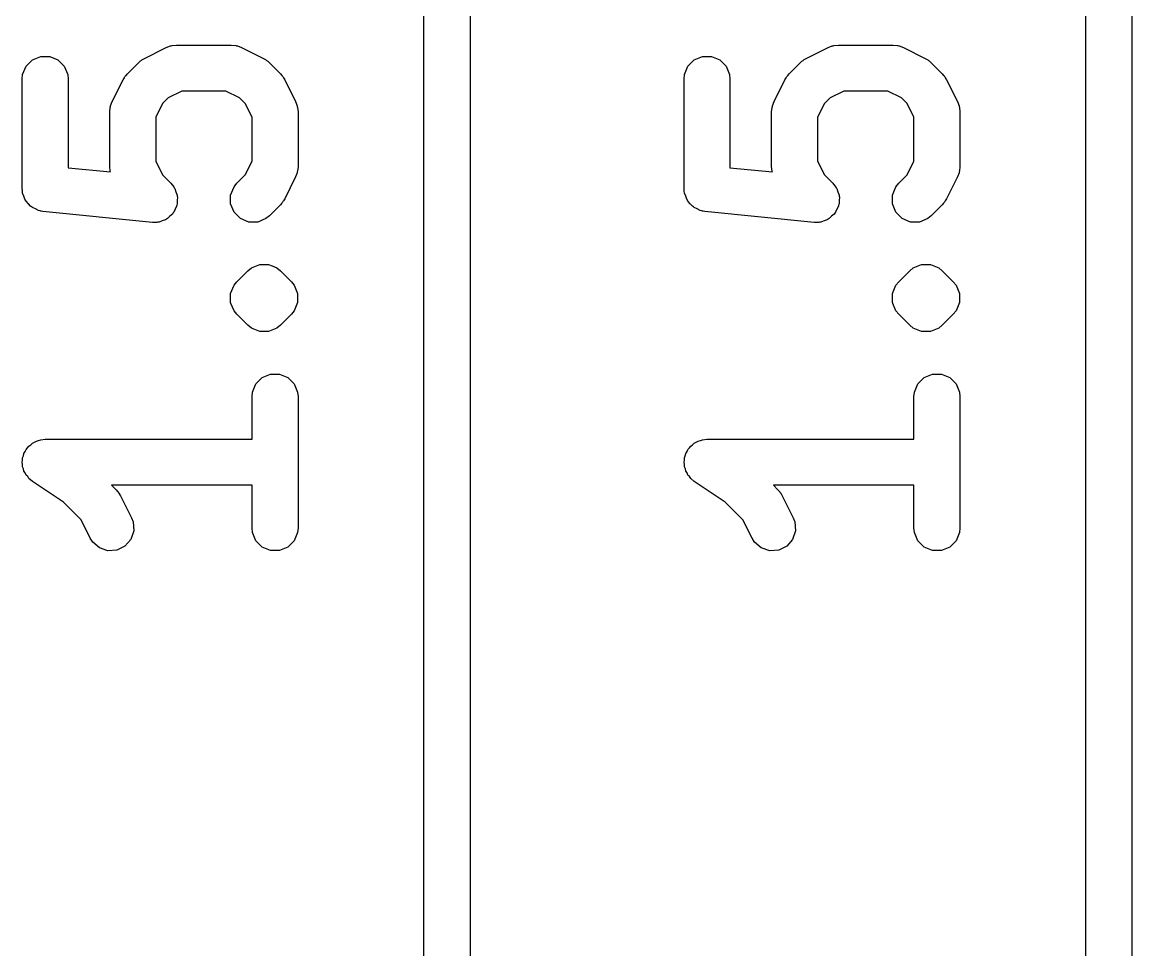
# Model space of a CAD drawing. Extents: x -4.37 to -2.89, y 5.38 to 7.37.
# Drawn here: x -3.1991 to -2.9141, y 5.86 to 6.0982 of the extents above; entities that cross this region are included whole.
import ezdxf

# ---------------------------------------------------------------- set-up
doc = ezdxf.new("R2010")
doc.units = 0
doc.header["$MEASUREMENT"] = 0
doc.layers.add('BLACK', color=7, linetype='CONTINUOUS')

msp = doc.modelspace()

# ---------------------------------------------------------------- linework, layer by layer
at = {"layer": 'BLACK', "linetype": 'CONTINUOUS'}
for p, q in [((-3.09591, 5.40913), (-3.09591, 6.94087)), ((-3.08409, 6.94087), (-3.08409, 5.40913)), ((-2.92591, 5.40913), (-2.92591, 6.94087)), ((-2.91409, 6.94087), (-2.91409, 5.40913)), ((-3.16773, 6.08889), (-3.16211, 6.0917)), ((-3.16211, 6.0917), (-3.16103, 6.09211)), ((-3.16103, 6.09211), (-3.16082, 6.09213)), ((-3.16082, 6.09213), (-3.16062, 6.09221)), ((-3.16062, 6.09221), (-3.15947, 6.09232)), ((-3.15947, 6.09232), (-3.14541, 6.09232)), ((-3.14541, 6.09232), (-3.14426, 6.09221)), ((-3.14426, 6.09221), (-3.14406, 6.09213)), ((-3.14406, 6.09213), (-3.14385, 6.09211)), ((-3.14385, 6.09211), (-3.14277, 6.0917)), ((-3.14277, 6.0917), (-3.13714, 6.08889)), ((-2.99773, 6.08889), (-2.99211, 6.0917)), ((-2.99211, 6.0917), (-2.99103, 6.09211)), ((-2.99103, 6.09211), (-2.99082, 6.09213)), ((-2.99082, 6.09213), (-2.99062, 6.09221)), ((-2.99062, 6.09221), (-2.98947, 6.09232)), ((-2.98947, 6.09232), (-2.97541, 6.09232)), ((-2.97541, 6.09232), (-2.97426, 6.09221)), ((-2.97426, 6.09221), (-2.97406, 6.09213)), ((-2.97406, 6.09213), (-2.97385, 6.09211)), ((-2.97385, 6.09211), (-2.97277, 6.0917)), ((-2.97277, 6.0917), (-2.96714, 6.08889)), ((-3.19813, 6.08689), (-3.1965, 6.08852)), ((-3.1965, 6.08852), (-3.19437, 6.0894)), ((-3.19437, 6.0894), (-3.19206, 6.0894)), ((-3.19206, 6.0894), (-3.18993, 6.08852)), ((-3.18993, 6.08852), (-3.18831, 6.08689)), ((-3.16882, 6.08815), (-3.16871, 6.08827)), ((-3.16871, 6.08827), (-3.16854, 6.08838)), ((-3.16854, 6.08838), (-3.16837, 6.08852)), ((-3.16837, 6.08852), (-3.16823, 6.08858)), ((-3.16823, 6.08858), (-3.16773, 6.08889)), ((-3.13714, 6.08889), (-3.13665, 6.08858)), ((-3.13665, 6.08858), (-3.1365, 6.08852)), ((-3.1365, 6.08852), (-3.13634, 6.08838)), ((-3.13634, 6.08838), (-3.13616, 6.08827)), ((-3.13616, 6.08827), (-3.13606, 6.08815)), ((-3.02813, 6.08689), (-3.0265, 6.08852)), ((-3.0265, 6.08852), (-3.02437, 6.0894)), ((-3.02437, 6.0894), (-3.02206, 6.0894)), ((-3.02206, 6.0894), (-3.01993, 6.08852)), ((-3.01993, 6.08852), (-3.01831, 6.08689)), ((-2.99882, 6.08815), (-2.99871, 6.08827)), ((-2.99871, 6.08827), (-2.99854, 6.08838)), ((-2.99854, 6.08838), (-2.99837, 6.08852)), ((-2.99837, 6.08852), (-2.99823, 6.08858)), ((-2.99823, 6.08858), (-2.99773, 6.08889)), ((-2.96714, 6.08889), (-2.96665, 6.08858)), ((-2.96665, 6.08858), (-2.9665, 6.08852)), ((-2.9665, 6.08852), (-2.96634, 6.08838)), ((-2.96634, 6.08838), (-2.96616, 6.08827)), ((-2.96616, 6.08827), (-2.96606, 6.08815)), ((-3.19901, 6.08476), (-3.19813, 6.08689)), ((-3.18831, 6.08689), (-3.18742, 6.08476)), ((-3.17208, 6.08497), (-3.16927, 6.08778)), ((-3.16927, 6.08778), (-3.16882, 6.08815)), ((-3.13606, 6.08815), (-3.13561, 6.08778)), ((-3.13561, 6.08778), (-3.1328, 6.08497)), ((-3.02901, 6.08476), (-3.02813, 6.08689)), ((-3.01831, 6.08689), (-3.01742, 6.08476)), ((-3.00208, 6.08497), (-2.99927, 6.08778)), ((-2.99927, 6.08778), (-2.99882, 6.08815)), ((-2.96606, 6.08815), (-2.96561, 6.08778)), ((-2.96561, 6.08778), (-2.9628, 6.08497)), ((-3.19912, 6.08361), (-3.19901, 6.08476)), ((-3.19912, 6.05548), (-3.19912, 6.08361)), ((-3.18742, 6.08476), (-3.18731, 6.08361)), ((-3.18731, 6.08361), (-3.18731, 6.06083)), ((-3.176, 6.07781), (-3.17319, 6.08343)), ((-3.17319, 6.08343), (-3.17288, 6.08393)), ((-3.17288, 6.08393), (-3.17282, 6.08407)), ((-3.17282, 6.08407), (-3.17268, 6.08424)), ((-3.17268, 6.08424), (-3.17257, 6.08441)), ((-3.17257, 6.08441), (-3.17245, 6.08452)), ((-3.17245, 6.08452), (-3.17208, 6.08497)), ((-3.1328, 6.08497), (-3.13243, 6.08452)), ((-3.13243, 6.08452), (-3.13231, 6.08441)), ((-3.13231, 6.08441), (-3.1322, 6.08424)), ((-3.1322, 6.08424), (-3.13206, 6.08407)), ((-3.13206, 6.08407), (-3.132, 6.08393)), ((-3.132, 6.08393), (-3.13169, 6.08343)), ((-3.13169, 6.08343), (-3.12888, 6.07781)), ((-3.02912, 6.08361), (-3.02901, 6.08476)), ((-3.02912, 6.05548), (-3.02912, 6.08361)), ((-3.01742, 6.08476), (-3.01731, 6.08361)), ((-3.01731, 6.08361), (-3.01731, 6.06083)), ((-3.006, 6.07781), (-3.00319, 6.08343)), ((-3.00319, 6.08343), (-3.00288, 6.08393)), ((-3.00288, 6.08393), (-3.00282, 6.08407)), ((-3.00282, 6.08407), (-3.00268, 6.08424)), ((-3.00268, 6.08424), (-3.00257, 6.08441)), ((-3.00257, 6.08441), (-3.00245, 6.08452)), ((-3.00245, 6.08452), (-3.00208, 6.08497)), ((-2.9628, 6.08497), (-2.96243, 6.08452)), ((-2.96243, 6.08452), (-2.96231, 6.08441)), ((-2.96231, 6.08441), (-2.9622, 6.08424)), ((-2.9622, 6.08424), (-2.96206, 6.08407)), ((-2.96206, 6.08407), (-2.962, 6.08393)), ((-2.962, 6.08393), (-2.96169, 6.08343)), ((-2.96169, 6.08343), (-2.95888, 6.07781)), ((-3.15808, 6.08051), (-3.1616, 6.07875)), ((-3.1468, 6.08051), (-3.15808, 6.08051)), ((-3.14328, 6.07875), (-3.1468, 6.08051)), ((-2.98808, 6.08051), (-2.9916, 6.07875)), ((-2.9768, 6.08051), (-2.98808, 6.08051)), ((-2.97328, 6.07875), (-2.9768, 6.08051)), ((-3.17641, 6.07673), (-3.176, 6.07781)), ((-3.16305, 6.07729), (-3.16481, 6.07377)), ((-3.1616, 6.07875), (-3.16305, 6.07729)), ((-3.14183, 6.07729), (-3.14328, 6.07875)), ((-3.14007, 6.07377), (-3.14183, 6.07729)), ((-3.12888, 6.07781), (-3.12846, 6.07673)), ((-3.00641, 6.07673), (-3.006, 6.07781)), ((-2.99305, 6.07729), (-2.99481, 6.07377)), ((-2.9916, 6.07875), (-2.99305, 6.07729)), ((-2.97183, 6.07729), (-2.97328, 6.07875)), ((-2.97007, 6.07377), (-2.97183, 6.07729)), ((-2.95888, 6.07781), (-2.95846, 6.07673)), ((-3.17662, 6.07517), (-3.17651, 6.07632)), ((-3.17662, 6.06111), (-3.17662, 6.07517)), ((-3.17651, 6.07632), (-3.17643, 6.07652)), ((-3.17643, 6.07652), (-3.17641, 6.07673)), ((-3.12846, 6.07673), (-3.12845, 6.07652)), ((-3.12845, 6.07652), (-3.12837, 6.07632)), ((-3.12837, 6.07632), (-3.12825, 6.07517)), ((-3.12825, 6.07517), (-3.12825, 6.06111)), ((-3.00662, 6.07517), (-3.00651, 6.07632)), ((-3.00662, 6.06111), (-3.00662, 6.07517)), ((-3.00651, 6.07632), (-3.00643, 6.07652)), ((-3.00643, 6.07652), (-3.00641, 6.07673)), ((-2.95846, 6.07673), (-2.95845, 6.07652)), ((-2.95845, 6.07652), (-2.95837, 6.07632)), ((-2.95837, 6.07632), (-2.95825, 6.07517)), ((-2.95825, 6.07517), (-2.95825, 6.06111)), ((-3.16481, 6.07377), (-3.16481, 6.0625)), ((-3.14007, 6.0625), (-3.14007, 6.07377)), ((-2.99481, 6.07377), (-2.99481, 6.0625)), ((-2.97007, 6.0625), (-2.97007, 6.07377)), ((-3.18731, 6.06083), (-3.17643, 6.05974)), ((-3.17651, 6.05996), (-3.17662, 6.06111)), ((-3.17643, 6.05976), (-3.17651, 6.05996)), ((-3.17643, 6.05974), (-3.17643, 6.05976)), ((-3.16481, 6.0625), (-3.16305, 6.05898)), ((-3.14183, 6.05898), (-3.14007, 6.0625)), ((-3.12845, 6.05976), (-3.12846, 6.05955)), ((-3.12837, 6.05996), (-3.12845, 6.05976)), ((-3.12825, 6.06111), (-3.12837, 6.05996)), ((-3.01731, 6.06083), (-3.00643, 6.05974)), ((-3.00651, 6.05996), (-3.00662, 6.06111)), ((-3.00643, 6.05976), (-3.00651, 6.05996)), ((-3.00643, 6.05974), (-3.00643, 6.05976)), ((-2.99481, 6.0625), (-2.99305, 6.05898)), ((-2.97183, 6.05898), (-2.97007, 6.0625)), ((-2.95845, 6.05976), (-2.95846, 6.05955)), ((-2.95837, 6.05996), (-2.95845, 6.05976)), ((-2.95825, 6.06111), (-2.95837, 6.05996)), ((-3.16305, 6.05898), (-3.16092, 6.05685)), ((-3.16092, 6.05685), (-3.16018, 6.05595)), ((-3.14469, 6.05595), (-3.14396, 6.05685)), ((-3.14396, 6.05685), (-3.14183, 6.05898)), ((-3.12888, 6.05847), (-3.13169, 6.05284)), ((-3.12846, 6.05955), (-3.12888, 6.05847)), ((-2.99305, 6.05898), (-2.99092, 6.05685)), ((-2.99092, 6.05685), (-2.99018, 6.05595)), ((-2.97469, 6.05595), (-2.97396, 6.05685)), ((-2.97396, 6.05685), (-2.97183, 6.05898)), ((-2.95888, 6.05847), (-2.96169, 6.05284)), ((-2.95846, 6.05955), (-2.95888, 6.05847)), ((-3.19908, 6.05506), (-3.19912, 6.05548)), ((-3.19909, 6.05491), (-3.19908, 6.05506)), ((-3.19905, 6.05477), (-3.19909, 6.05491)), ((-3.19901, 6.05433), (-3.19905, 6.05477)), ((-3.19868, 6.05353), (-3.19901, 6.05433)), ((-3.16018, 6.05595), (-3.16007, 6.05568)), ((-3.16007, 6.05568), (-3.15988, 6.05545)), ((-3.15988, 6.05545), (-3.15963, 6.05462)), ((-3.15963, 6.05462), (-3.1593, 6.05382)), ((-3.14558, 6.05382), (-3.14469, 6.05595)), ((-3.02908, 6.05506), (-3.02912, 6.05548)), ((-3.02909, 6.05491), (-3.02908, 6.05506)), ((-3.02905, 6.05477), (-3.02909, 6.05491)), ((-3.02901, 6.05433), (-3.02905, 6.05477)), ((-3.02868, 6.05353), (-3.02901, 6.05433)), ((-2.99018, 6.05595), (-2.99007, 6.05568)), ((-2.99007, 6.05568), (-2.98988, 6.05545)), ((-2.98988, 6.05545), (-2.98963, 6.05462)), ((-2.98963, 6.05462), (-2.9893, 6.05382)), ((-2.97558, 6.05382), (-2.97469, 6.05595)), ((-3.19843, 6.05271), (-3.19868, 6.05353)), ((-3.19824, 6.05248), (-3.19843, 6.05271)), ((-3.19813, 6.0522), (-3.19824, 6.05248)), ((-3.19752, 6.05159), (-3.19813, 6.0522)), ((-3.19697, 6.05092), (-3.19752, 6.05159)), ((-3.15942, 6.05124), (-3.15945, 6.05095)), ((-3.1593, 6.05152), (-3.15942, 6.05124)), ((-3.1593, 6.05382), (-3.1593, 6.05353)), ((-3.1593, 6.05353), (-3.15922, 6.05324)), ((-3.15922, 6.05324), (-3.1593, 6.05238)), ((-3.1593, 6.05238), (-3.1593, 6.05152)), ((-3.14558, 6.05152), (-3.14558, 6.05382)), ((-3.14469, 6.04939), (-3.14558, 6.05152)), ((-3.1328, 6.05131), (-3.13561, 6.0485)), ((-3.13243, 6.05176), (-3.1328, 6.05131)), ((-3.13231, 6.05186), (-3.13243, 6.05176)), ((-3.1322, 6.05204), (-3.13231, 6.05186)), ((-3.13206, 6.0522), (-3.1322, 6.05204)), ((-3.132, 6.05235), (-3.13206, 6.0522)), ((-3.13169, 6.05284), (-3.132, 6.05235)), ((-3.02843, 6.05271), (-3.02868, 6.05353)), ((-3.02824, 6.05248), (-3.02843, 6.05271)), ((-3.02813, 6.0522), (-3.02824, 6.05248)), ((-3.02752, 6.05159), (-3.02813, 6.0522)), ((-3.02697, 6.05092), (-3.02752, 6.05159)), ((-2.98942, 6.05124), (-2.98945, 6.05095)), ((-2.9893, 6.05152), (-2.98942, 6.05124)), ((-2.9893, 6.05382), (-2.9893, 6.05353)), ((-2.9893, 6.05353), (-2.98922, 6.05324)), ((-2.98922, 6.05324), (-2.9893, 6.05238)), ((-2.9893, 6.05238), (-2.9893, 6.05152)), ((-2.97558, 6.05152), (-2.97558, 6.05382)), ((-2.97469, 6.04939), (-2.97558, 6.05152)), ((-2.9628, 6.05131), (-2.96561, 6.0485)), ((-2.96243, 6.05176), (-2.9628, 6.05131)), ((-2.96231, 6.05186), (-2.96243, 6.05176)), ((-2.9622, 6.05204), (-2.96231, 6.05186)), ((-2.96206, 6.0522), (-2.9622, 6.05204)), ((-2.962, 6.05235), (-2.96206, 6.0522)), ((-2.96169, 6.05284), (-2.962, 6.05235)), ((-3.19671, 6.05078), (-3.19697, 6.05092)), ((-3.1965, 6.05057), (-3.19671, 6.05078)), ((-3.1957, 6.05024), (-3.1965, 6.05057)), ((-3.19494, 6.04984), (-3.1957, 6.05024)), ((-3.1945, 6.04975), (-3.19494, 6.04984)), ((-3.19437, 6.04969), (-3.1945, 6.04975)), ((-3.19422, 6.04969), (-3.19437, 6.04969)), ((-3.1938, 6.04961), (-3.19422, 6.04969)), ((-3.16568, 6.0468), (-3.1938, 6.04961)), ((-3.1612, 6.04837), (-3.16181, 6.04776)), ((-3.16053, 6.04892), (-3.1612, 6.04837)), ((-3.16039, 6.04918), (-3.16053, 6.04892)), ((-3.16018, 6.04939), (-3.16039, 6.04918)), ((-3.15985, 6.05019), (-3.16018, 6.04939)), ((-3.15945, 6.05095), (-3.15985, 6.05019)), ((-3.14307, 6.04776), (-3.14469, 6.04939)), ((-3.13561, 6.0485), (-3.1365, 6.04776)), ((-3.02671, 6.05078), (-3.02697, 6.05092)), ((-3.0265, 6.05057), (-3.02671, 6.05078)), ((-3.0257, 6.05024), (-3.0265, 6.05057)), ((-3.02494, 6.04984), (-3.0257, 6.05024)), ((-3.0245, 6.04975), (-3.02494, 6.04984)), ((-3.02437, 6.04969), (-3.0245, 6.04975)), ((-3.02422, 6.04969), (-3.02437, 6.04969)), ((-3.0238, 6.04961), (-3.02422, 6.04969)), ((-2.99568, 6.0468), (-3.0238, 6.04961)), ((-2.9912, 6.04837), (-2.99181, 6.04776)), ((-2.99053, 6.04892), (-2.9912, 6.04837)), ((-2.99039, 6.04918), (-2.99053, 6.04892)), ((-2.99018, 6.04939), (-2.99039, 6.04918)), ((-2.98985, 6.05019), (-2.99018, 6.04939)), ((-2.98945, 6.05095), (-2.98985, 6.05019)), ((-2.97307, 6.04776), (-2.97469, 6.04939)), ((-2.96561, 6.0485), (-2.9665, 6.04776)), ((-3.16452, 6.04679), (-3.16568, 6.0468)), ((-3.16424, 6.04688), (-3.16452, 6.04679)), ((-3.16394, 6.04688), (-3.16424, 6.04688)), ((-3.16314, 6.04721), (-3.16394, 6.04688)), ((-3.16232, 6.04746), (-3.16314, 6.04721)), ((-3.16209, 6.04765), (-3.16232, 6.04746)), ((-3.16181, 6.04776), (-3.16209, 6.04765)), ((-3.14094, 6.04688), (-3.14307, 6.04776)), ((-3.13863, 6.04688), (-3.14094, 6.04688)), ((-3.1365, 6.04776), (-3.13863, 6.04688)), ((-2.99452, 6.04679), (-2.99568, 6.0468)), ((-2.99424, 6.04688), (-2.99452, 6.04679)), ((-2.99394, 6.04688), (-2.99424, 6.04688)), ((-2.99314, 6.04721), (-2.99394, 6.04688)), ((-2.99232, 6.04746), (-2.99314, 6.04721)), ((-2.99209, 6.04765), (-2.99232, 6.04746)), ((-2.99181, 6.04776), (-2.99209, 6.04765)), ((-2.97094, 6.04688), (-2.97307, 6.04776)), ((-2.96863, 6.04688), (-2.97094, 6.04688)), ((-2.9665, 6.04776), (-2.96863, 6.04688)), ((-3.14396, 6.03154), (-3.14115, 6.03435)), ((-3.14115, 6.03435), (-3.14025, 6.03508)), ((-3.14025, 6.03508), (-3.13812, 6.03597)), ((-3.13812, 6.03597), (-3.13582, 6.03597)), ((-3.13582, 6.03597), (-3.13582, 6.03597)), ((-3.13582, 6.03597), (-3.13494, 6.0356)), ((-3.13494, 6.0356), (-3.13369, 6.03508)), ((-3.13369, 6.03508), (-3.13369, 6.03508)), ((-3.13369, 6.03508), (-3.1328, 6.03435)), ((-3.1328, 6.03435), (-3.12998, 6.03154)), ((-2.97396, 6.03154), (-2.97115, 6.03435)), ((-2.97115, 6.03435), (-2.97025, 6.03508)), ((-2.97025, 6.03508), (-2.96812, 6.03597)), ((-2.96812, 6.03597), (-2.96582, 6.03597)), ((-2.96582, 6.03597), (-2.96582, 6.03597)), ((-2.96582, 6.03597), (-2.96494, 6.0356)), ((-2.96494, 6.0356), (-2.96369, 6.03508)), ((-2.96369, 6.03508), (-2.96369, 6.03508)), ((-2.96369, 6.03508), (-2.9628, 6.03435)), ((-2.9628, 6.03435), (-2.95998, 6.03154)), ((-3.14469, 6.03064), (-3.14396, 6.03154)), ((-3.12998, 6.03154), (-3.12925, 6.03064)), ((-2.97469, 6.03064), (-2.97396, 6.03154)), ((-2.95998, 6.03154), (-2.95925, 6.03064)), ((-3.14558, 6.02851), (-3.14469, 6.03064)), ((-3.14558, 6.02621), (-3.14558, 6.02851)), ((-3.14558, 6.02851), (-3.14558, 6.02851)), ((-3.14558, 6.02851), (-3.14558, 6.02851)), ((-3.14469, 6.03064), (-3.14469, 6.03064)), ((-3.12925, 6.03064), (-3.12925, 6.03064)), ((-3.12925, 6.03064), (-3.12837, 6.02851)), ((-3.12837, 6.02851), (-3.12837, 6.02621)), ((-2.97558, 6.02851), (-2.97469, 6.03064)), ((-2.97558, 6.02621), (-2.97558, 6.02851)), ((-2.97558, 6.02851), (-2.97558, 6.02851)), ((-2.97558, 6.02851), (-2.97558, 6.02851)), ((-2.97469, 6.03064), (-2.97469, 6.03064)), ((-2.95925, 6.03064), (-2.95925, 6.03064)), ((-2.95925, 6.03064), (-2.95837, 6.02851)), ((-2.95837, 6.02851), (-2.95837, 6.02621)), ((-3.14549, 6.026), (-3.14558, 6.02621)), ((-3.14469, 6.02408), (-3.14549, 6.026)), ((-3.12837, 6.02621), (-3.12888, 6.02496)), ((-2.97549, 6.026), (-2.97558, 6.02621)), ((-2.97469, 6.02408), (-2.97549, 6.026)), ((-2.95837, 6.02621), (-2.95888, 6.02496)), ((-3.14396, 6.02319), (-3.14469, 6.02408)), ((-3.14469, 6.02408), (-3.14469, 6.02408)), ((-3.14115, 6.02037), (-3.14396, 6.02319)), ((-3.12998, 6.02319), (-3.1328, 6.02037)), ((-3.12925, 6.02408), (-3.12998, 6.02319)), ((-3.12888, 6.02496), (-3.12925, 6.02408)), ((-2.97396, 6.02319), (-2.97469, 6.02408)), ((-2.97469, 6.02408), (-2.97469, 6.02408)), ((-2.97115, 6.02037), (-2.97396, 6.02319)), ((-2.95998, 6.02319), (-2.9628, 6.02037)), ((-2.95925, 6.02408), (-2.95998, 6.02319)), ((-2.95888, 6.02496), (-2.95925, 6.02408)), ((-3.14025, 6.01964), (-3.14115, 6.02037)), ((-3.1328, 6.02037), (-3.13369, 6.01964)), ((-2.97025, 6.01964), (-2.97115, 6.02037)), ((-2.9628, 6.02037), (-2.96369, 6.01964)), ((-3.13812, 6.01876), (-3.14025, 6.01964)), ((-3.14025, 6.01964), (-3.14025, 6.01964)), ((-3.13582, 6.01876), (-3.13812, 6.01876)), ((-3.13812, 6.01876), (-3.13812, 6.01876)), ((-3.13369, 6.01964), (-3.13582, 6.01876)), ((-2.96812, 6.01876), (-2.97025, 6.01964)), ((-2.97025, 6.01964), (-2.97025, 6.01964)), ((-2.96582, 6.01876), (-2.96812, 6.01876)), ((-2.96812, 6.01876), (-2.96812, 6.01876)), ((-2.96369, 6.01964), (-2.96582, 6.01876)), ((-3.13907, 6.00533), (-3.13744, 6.00696)), ((-3.13744, 6.00696), (-3.13531, 6.00784)), ((-3.13531, 6.00784), (-3.13301, 6.00784)), ((-3.13301, 6.00784), (-3.13088, 6.00696)), ((-3.13088, 6.00696), (-3.12925, 6.00533)), ((-2.96907, 6.00533), (-2.96744, 6.00696)), ((-2.96744, 6.00696), (-2.96531, 6.00784)), ((-2.96531, 6.00784), (-2.96301, 6.00784)), ((-2.96301, 6.00784), (-2.96088, 6.00696)), ((-2.96088, 6.00696), (-2.95925, 6.00533)), ((-3.14007, 6.00205), (-3.13995, 6.00321)), ((-3.13995, 6.00321), (-3.13907, 6.00533)), ((-3.12925, 6.00533), (-3.12837, 6.00321)), ((-3.12837, 6.00321), (-3.12825, 6.00205)), ((-2.97007, 6.00205), (-2.96995, 6.00321)), ((-2.96995, 6.00321), (-2.96907, 6.00533)), ((-2.95925, 6.00533), (-2.95837, 6.00321)), ((-2.95837, 6.00321), (-2.95825, 6.00205)), ((-3.14007, 5.99109), (-3.14007, 6.00205)), ((-3.12825, 6.00205), (-3.12825, 5.96831)), ((-2.97007, 5.99109), (-2.97007, 6.00205)), ((-2.95825, 6.00205), (-2.95825, 5.96831)), ((-3.19835, 5.98792), (-3.19813, 5.98846)), ((-3.19813, 5.98846), (-3.19772, 5.98887)), ((-3.19772, 5.98887), (-3.1974, 5.98935)), ((-3.1974, 5.98935), (-3.19691, 5.98968)), ((-3.19691, 5.98968), (-3.1965, 5.99009)), ((-3.1965, 5.99009), (-3.19596, 5.99031)), ((-3.19596, 5.99031), (-3.19548, 5.99063)), ((-3.19548, 5.99063), (-3.19491, 5.99075)), ((-3.19491, 5.99075), (-3.19437, 5.99097)), ((-3.19437, 5.99097), (-3.19323, 5.99108)), ((-3.19323, 5.99108), (-3.19322, 5.99109)), ((-3.19322, 5.99109), (-3.19322, 5.99109)), ((-3.19322, 5.99109), (-3.19322, 5.99109)), ((-3.19322, 5.99109), (-3.14007, 5.99109)), ((-3.02835, 5.98792), (-3.02813, 5.98846)), ((-3.02813, 5.98846), (-3.02772, 5.98887)), ((-3.02772, 5.98887), (-3.0274, 5.98935)), ((-3.0274, 5.98935), (-3.02691, 5.98968)), ((-3.02691, 5.98968), (-3.0265, 5.99009)), ((-3.0265, 5.99009), (-3.02596, 5.99031)), ((-3.02596, 5.99031), (-3.02548, 5.99063)), ((-3.02548, 5.99063), (-3.02491, 5.99075)), ((-3.02491, 5.99075), (-3.02437, 5.99097)), ((-3.02437, 5.99097), (-3.02323, 5.99108)), ((-3.02323, 5.99108), (-3.02322, 5.99109)), ((-3.02322, 5.99109), (-3.02322, 5.99109)), ((-3.02322, 5.99109), (-3.02322, 5.99109)), ((-3.02322, 5.99109), (-2.97007, 5.99109)), ((-3.19912, 5.98517), (-3.19901, 5.98575)), ((-3.19901, 5.98633), (-3.19879, 5.98687)), ((-3.19901, 5.98575), (-3.19901, 5.98633)), ((-3.19879, 5.98687), (-3.19867, 5.98743)), ((-3.19867, 5.98743), (-3.19835, 5.98792)), ((-3.02912, 5.98517), (-3.02901, 5.98575)), ((-3.02901, 5.98633), (-3.02879, 5.98687)), ((-3.02901, 5.98575), (-3.02901, 5.98633)), ((-3.02879, 5.98687), (-3.02867, 5.98743)), ((-3.02867, 5.98743), (-3.02835, 5.98792)), ((-3.19901, 5.98461), (-3.19912, 5.98517)), ((-3.19901, 5.98403), (-3.19901, 5.98461)), ((-3.19878, 5.98349), (-3.19901, 5.98403)), ((-3.19867, 5.98291), (-3.19878, 5.98349)), ((-3.19835, 5.98243), (-3.19867, 5.98291)), ((-3.02901, 5.98461), (-3.02912, 5.98517)), ((-3.02901, 5.98403), (-3.02901, 5.98461)), ((-3.02878, 5.98349), (-3.02901, 5.98403)), ((-3.02867, 5.98291), (-3.02878, 5.98349)), ((-3.02835, 5.98243), (-3.02867, 5.98291)), ((-3.19813, 5.9819), (-3.19835, 5.98243)), ((-3.19771, 5.98149), (-3.19813, 5.9819)), ((-3.19739, 5.981), (-3.19771, 5.98149)), ((-3.1965, 5.98027), (-3.19739, 5.981)), ((-3.19649, 5.98027), (-3.1965, 5.98027)), ((-3.1965, 5.98027), (-3.1965, 5.98027)), ((-3.18854, 5.97497), (-3.19649, 5.98027)), ((-3.19649, 5.98027), (-3.19649, 5.98027)), ((-3.02813, 5.9819), (-3.02835, 5.98243)), ((-3.02771, 5.98149), (-3.02813, 5.9819)), ((-3.02739, 5.981), (-3.02771, 5.98149)), ((-3.0265, 5.98027), (-3.02739, 5.981)), ((-3.02649, 5.98027), (-3.0265, 5.98027)), ((-3.0265, 5.98027), (-3.0265, 5.98027)), ((-3.01854, 5.97497), (-3.02649, 5.98027)), ((-3.02649, 5.98027), (-3.02649, 5.98027)), ((-3.14007, 5.97927), (-3.17615, 5.97927)), ((-3.17615, 5.97927), (-3.17498, 5.97811)), ((-3.17498, 5.97811), (-3.17461, 5.97765)), ((-3.17461, 5.97765), (-3.17449, 5.97755)), ((-3.17449, 5.97755), (-3.17438, 5.97737)), ((-3.17438, 5.97737), (-3.17424, 5.97721)), ((-3.17424, 5.97721), (-3.17418, 5.97707)), ((-3.17418, 5.97707), (-3.17387, 5.97657)), ((-3.14007, 5.96831), (-3.14007, 5.97927)), ((-2.97007, 5.97927), (-3.00615, 5.97927)), ((-3.00615, 5.97927), (-3.00498, 5.97811)), ((-3.00498, 5.97811), (-3.00461, 5.97765)), ((-3.00461, 5.97765), (-3.00449, 5.97755)), ((-3.00449, 5.97755), (-3.00438, 5.97737)), ((-3.00438, 5.97737), (-3.00424, 5.97721)), ((-3.00424, 5.97721), (-3.00418, 5.97707)), ((-3.00418, 5.97707), (-3.00387, 5.97657)), ((-2.97007, 5.96831), (-2.97007, 5.97927)), ((-3.18401, 5.97043), (-3.18854, 5.97497)), ((-3.17387, 5.97657), (-3.17106, 5.97095)), ((-3.01401, 5.97043), (-3.01854, 5.97497)), ((-3.00387, 5.97657), (-3.00106, 5.97095)), ((-3.18162, 5.96567), (-3.18401, 5.97043)), ((-3.17106, 5.97095), (-3.17065, 5.96987)), ((-3.17065, 5.96987), (-3.17048, 5.96757)), ((-3.01162, 5.96567), (-3.01401, 5.97043)), ((-3.00106, 5.97095), (-3.00065, 5.96987)), ((-3.00065, 5.96987), (-3.00048, 5.96757)), ((-3.18101, 5.96469), (-3.18162, 5.96567)), ((-3.17048, 5.96757), (-3.17121, 5.96538)), ((-3.13995, 5.96715), (-3.14007, 5.96831)), ((-3.13907, 5.96503), (-3.13995, 5.96715)), ((-3.12837, 5.96715), (-3.12925, 5.96503)), ((-3.12825, 5.96831), (-3.12837, 5.96715)), ((-3.01101, 5.96469), (-3.01162, 5.96567)), ((-3.00048, 5.96757), (-3.00121, 5.96538)), ((-2.96995, 5.96715), (-2.97007, 5.96831)), ((-2.96907, 5.96503), (-2.96995, 5.96715)), ((-2.95837, 5.96715), (-2.95925, 5.96503)), ((-2.95825, 5.96831), (-2.95837, 5.96715)), ((-3.17927, 5.96318), (-3.18101, 5.96469)), ((-3.17708, 5.96245), (-3.17927, 5.96318)), ((-3.17272, 5.96364), (-3.17478, 5.96261)), ((-3.17121, 5.96538), (-3.17272, 5.96364)), ((-3.13744, 5.9634), (-3.13907, 5.96503)), ((-3.13531, 5.96252), (-3.13744, 5.9634)), ((-3.13088, 5.9634), (-3.13301, 5.96252)), ((-3.12925, 5.96503), (-3.13088, 5.9634)), ((-3.00927, 5.96318), (-3.01101, 5.96469)), ((-3.00708, 5.96245), (-3.00927, 5.96318)), ((-3.00272, 5.96364), (-3.00478, 5.96261)), ((-3.00121, 5.96538), (-3.00272, 5.96364)), ((-2.96744, 5.9634), (-2.96907, 5.96503)), ((-2.96531, 5.96252), (-2.96744, 5.9634)), ((-2.96088, 5.9634), (-2.96301, 5.96252)), ((-2.95925, 5.96503), (-2.96088, 5.9634)), ((-3.17478, 5.96261), (-3.17708, 5.96245)), ((-3.13301, 5.96252), (-3.13531, 5.96252)), ((-3.00478, 5.96261), (-3.00708, 5.96245)), ((-2.96301, 5.96252), (-2.96531, 5.96252))]:
    msp.add_line(p, q, dxfattribs=at)

doc.saveas('drawing.dxf')
